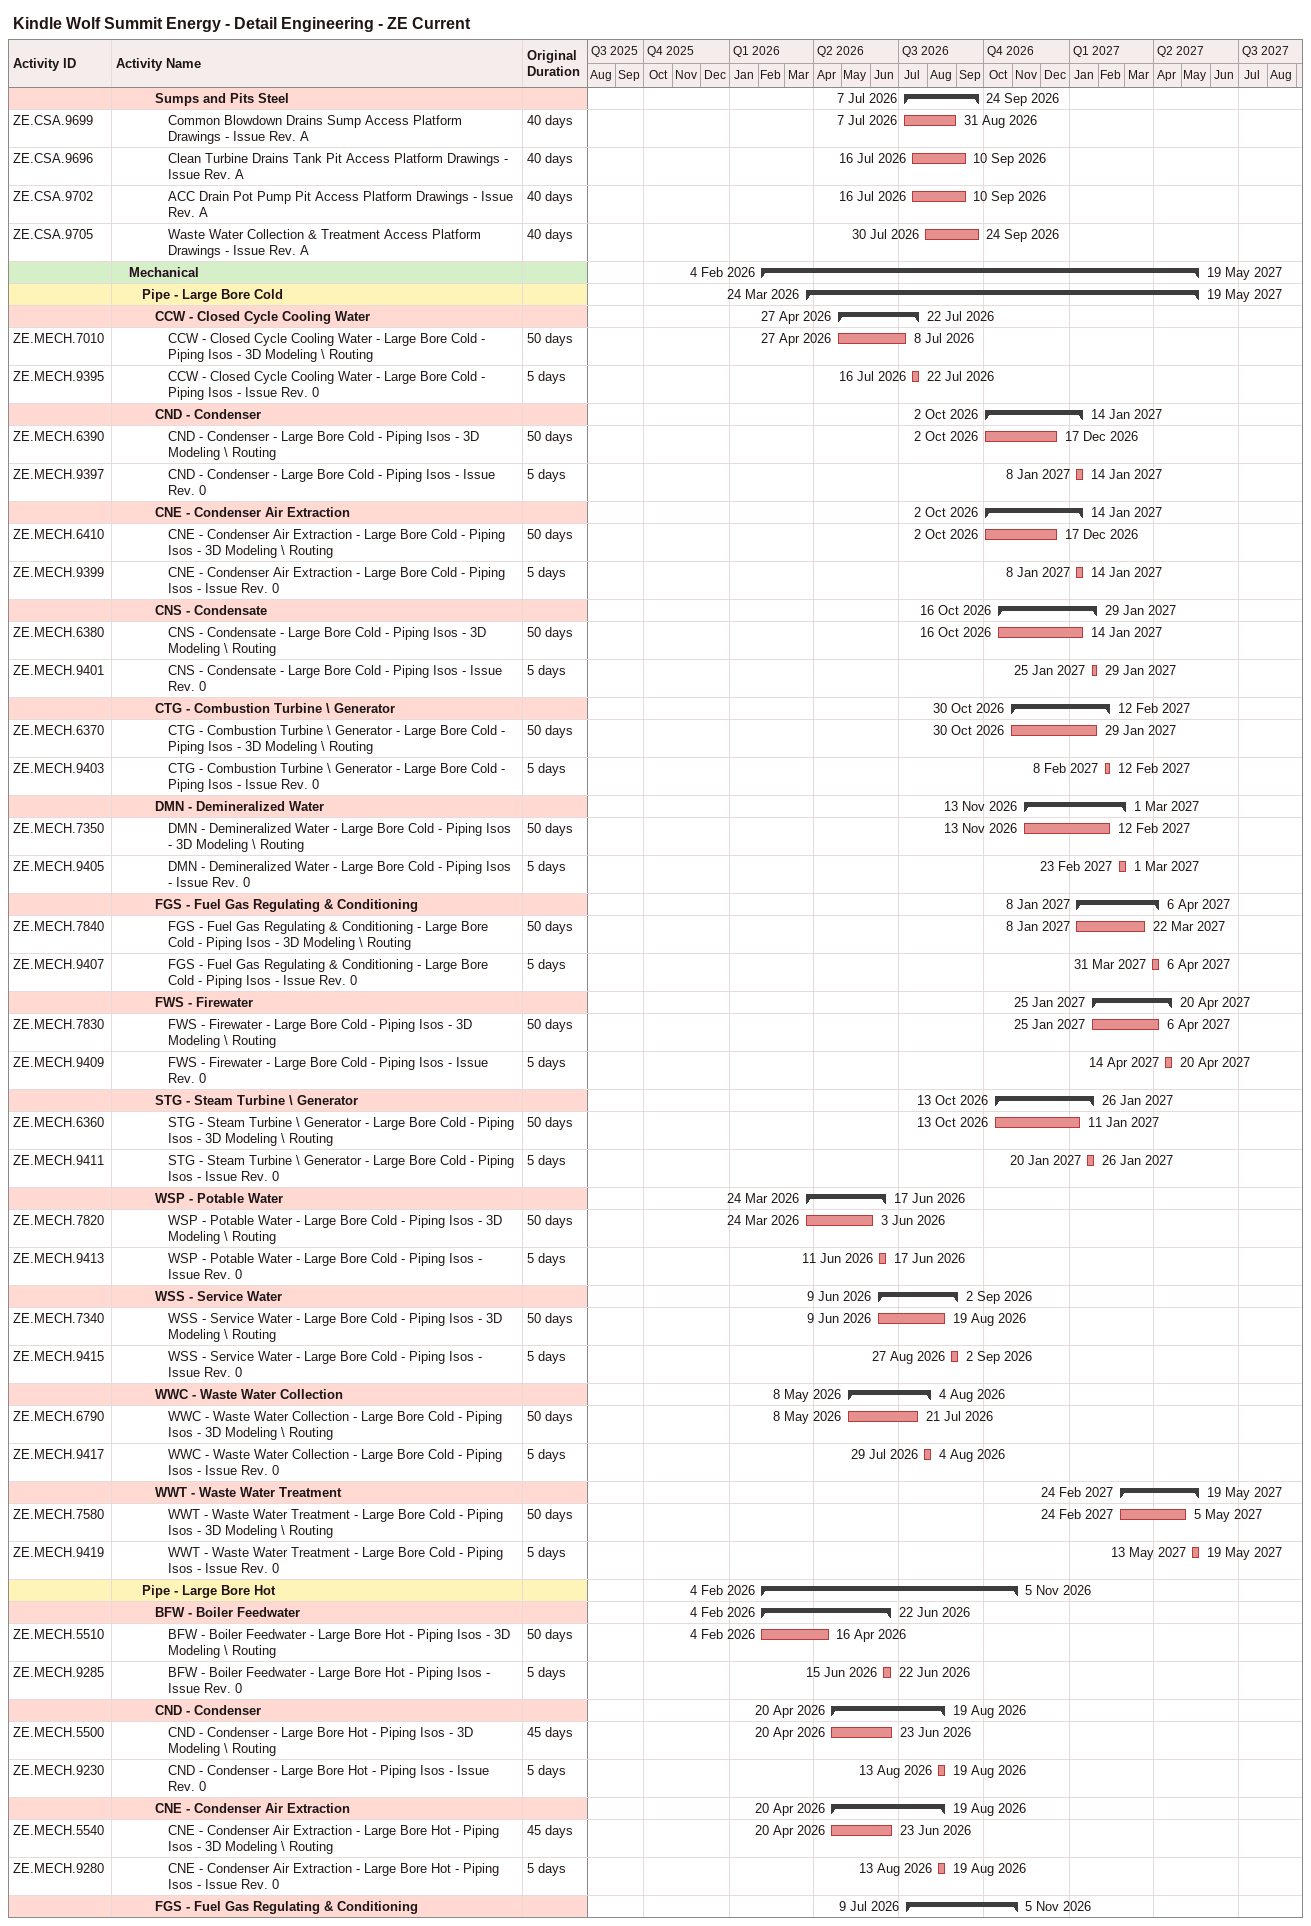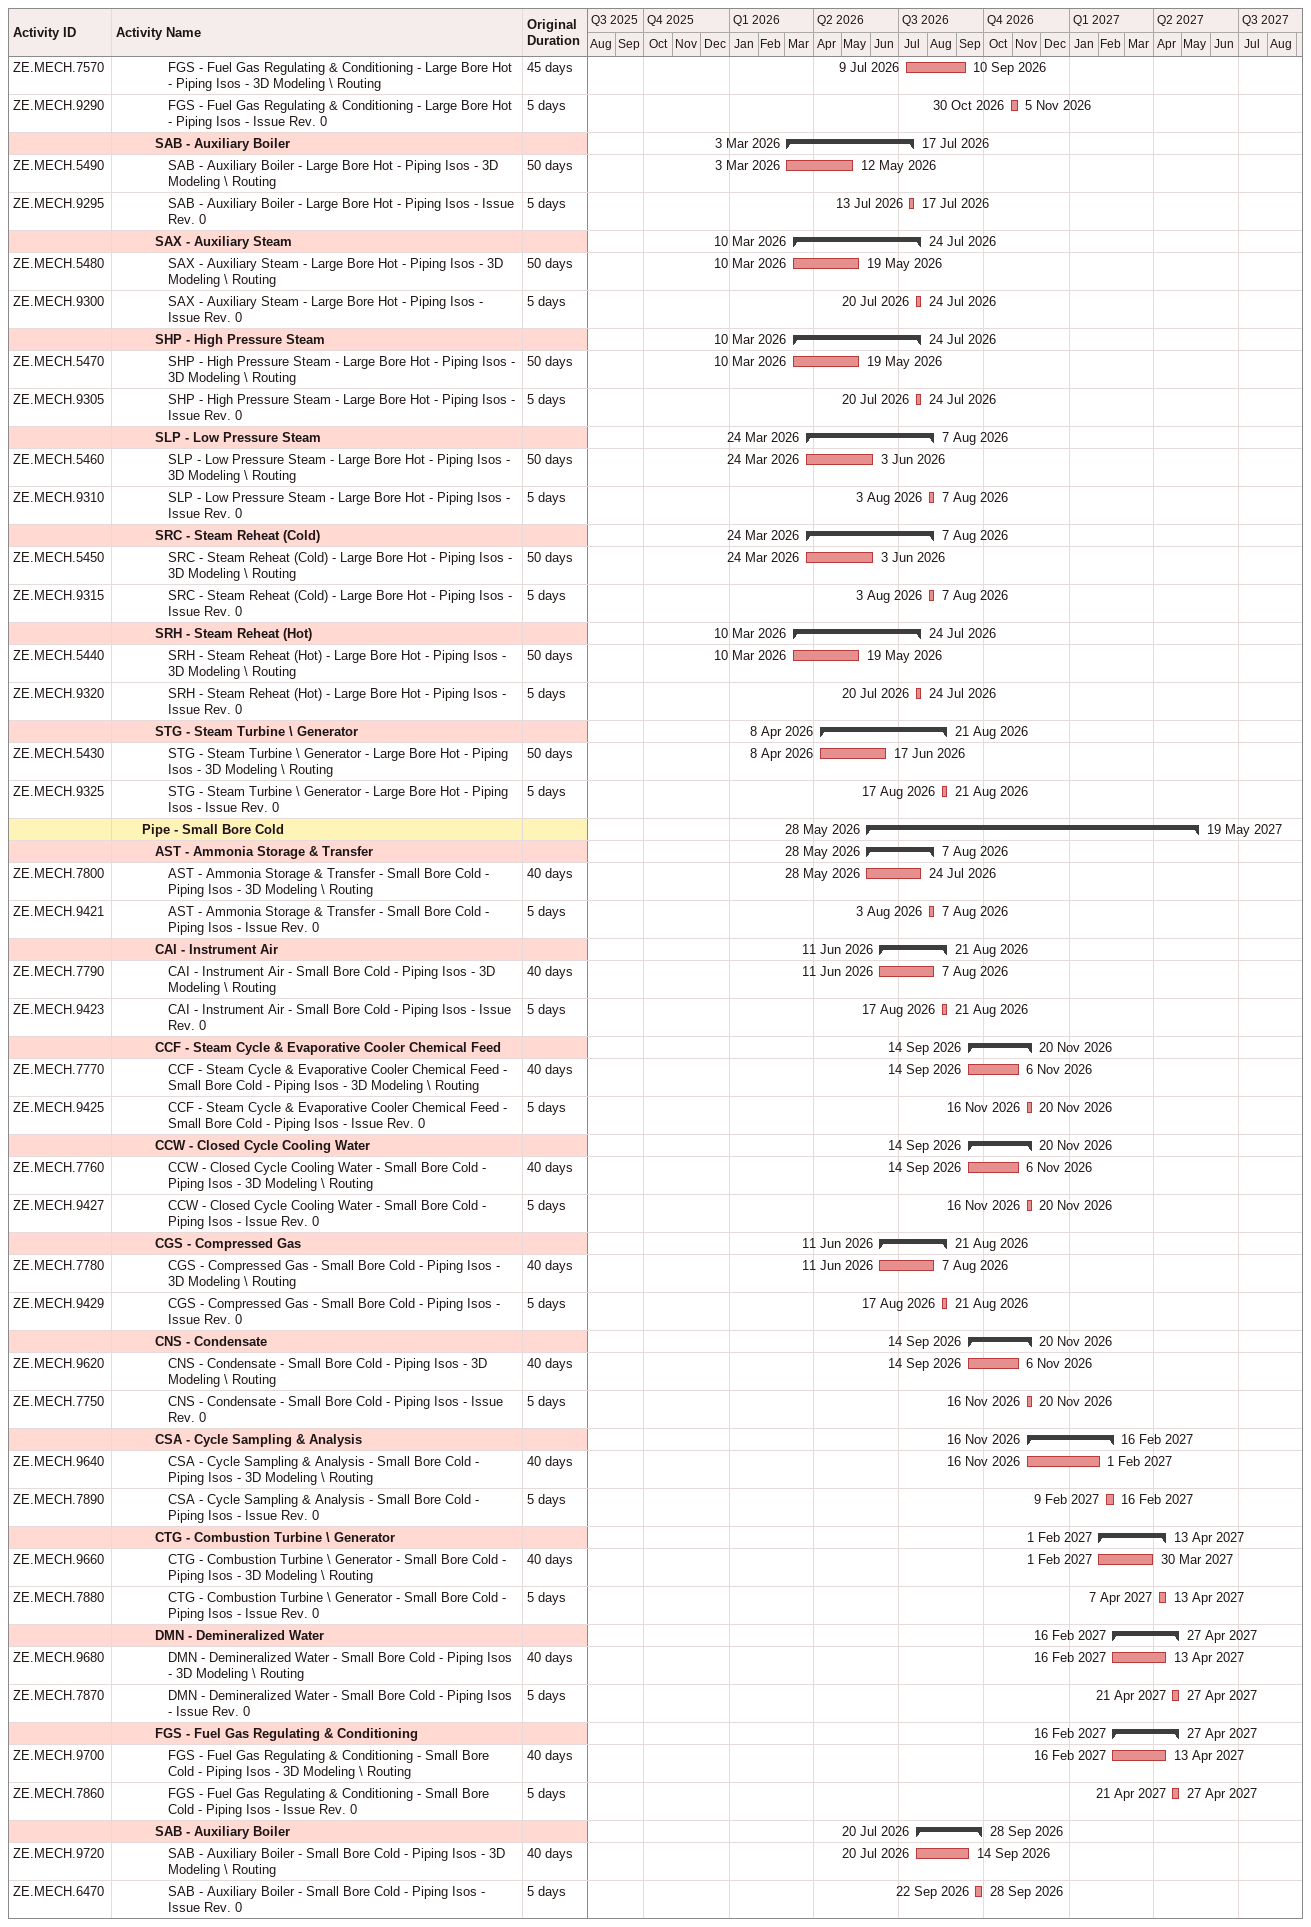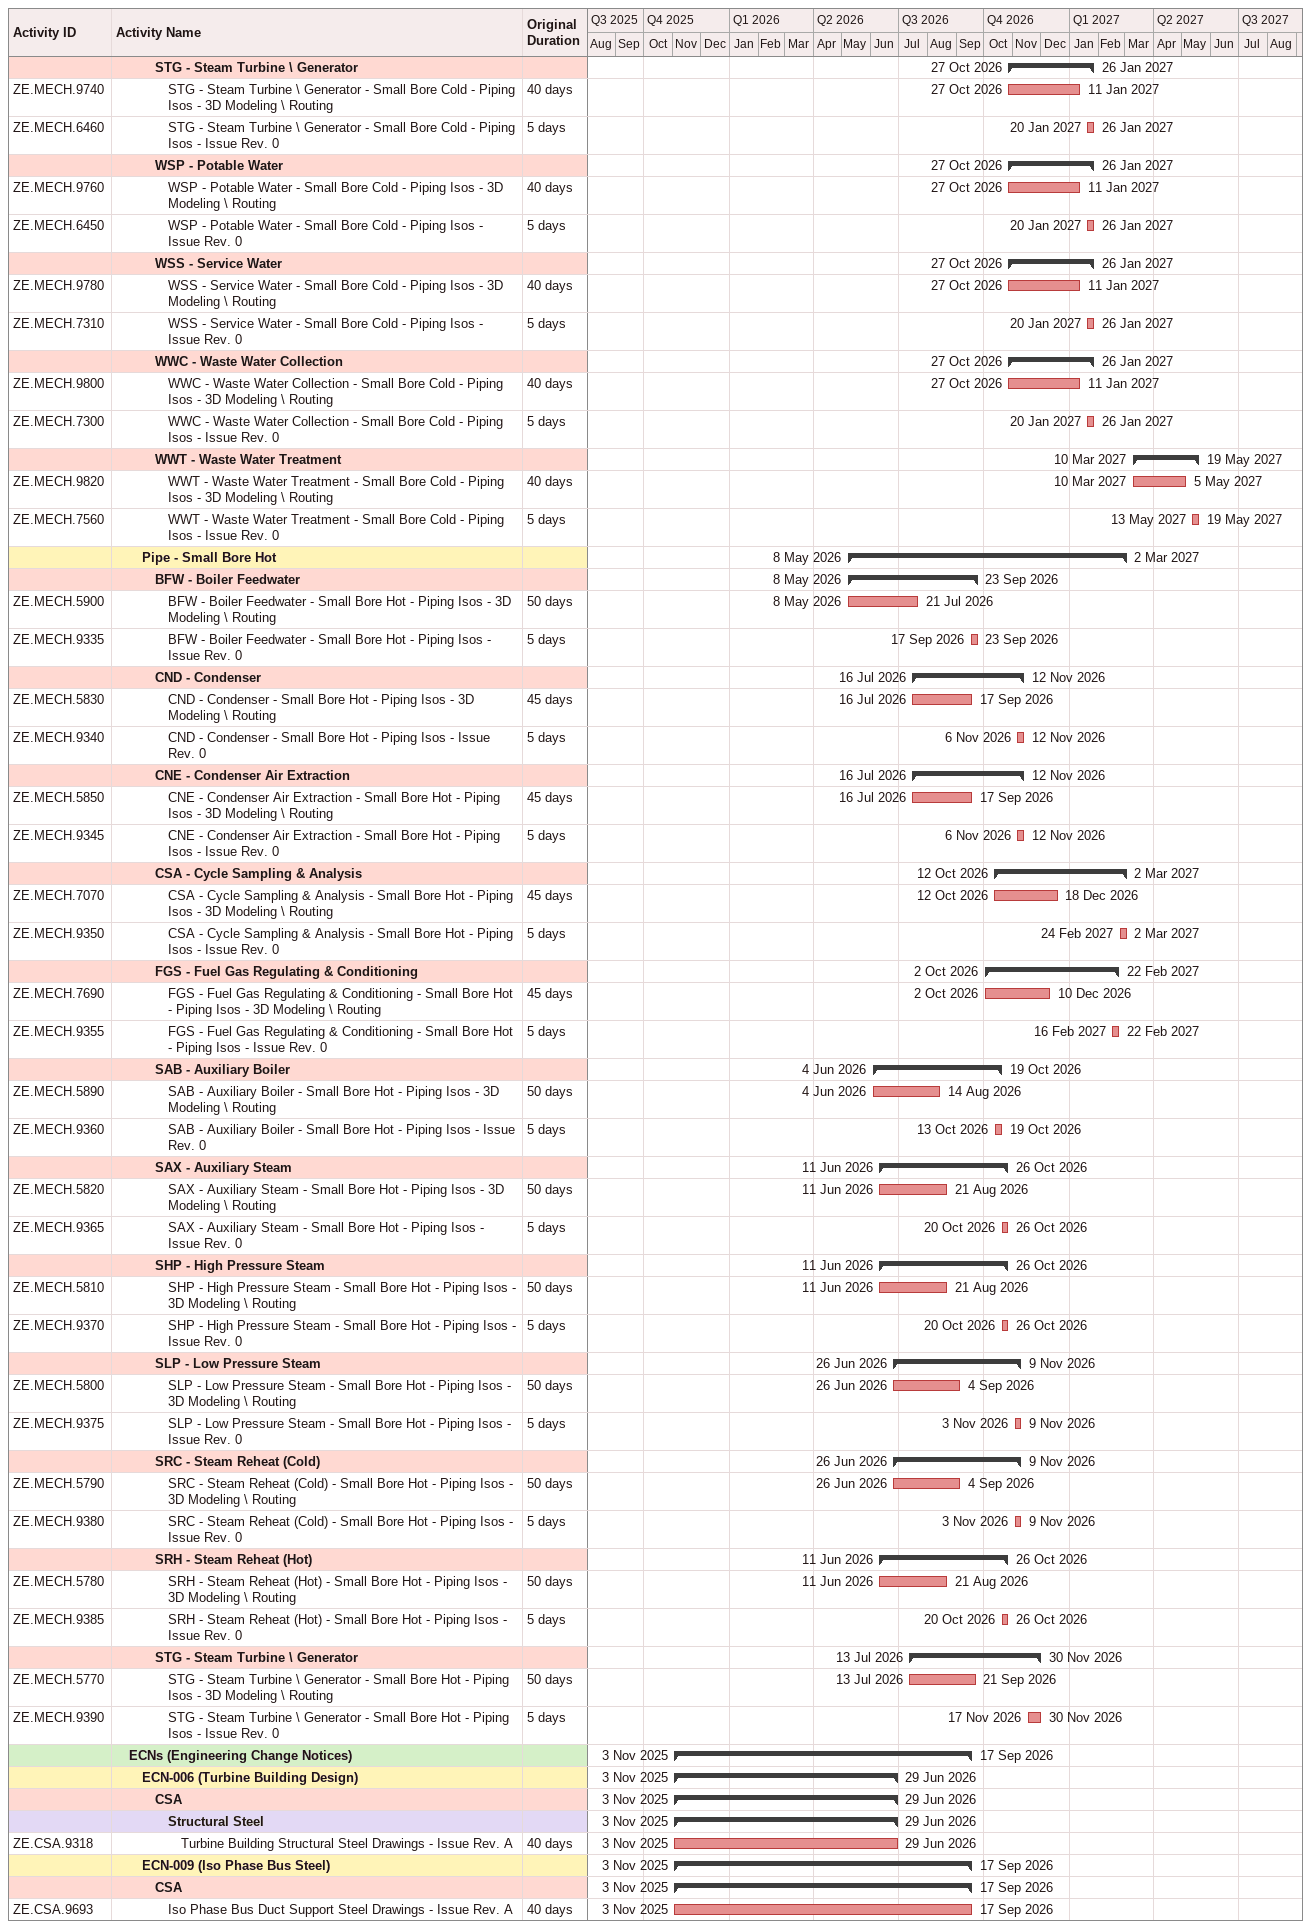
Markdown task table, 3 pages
Kindle Wolf Summit Energy - Detail Engineering - ZE Current

| ID | Level | Task | Original duration | Start | Finish |
|---|---|---|---|---|---|
|  | 4 | **Sumps and Pits Steel** |  | 2026-07-07 | 2026-09-24 |
| ZE.CSA.9699 | 5 | Common Blowdown Drains Sump Access Platform Drawings - Issue Rev. A | 40d | 2026-07-07 | 2026-08-31 |
| ZE.CSA.9696 | 5 | Clean Turbine Drains Tank Pit Access Platform Drawings - Issue Rev. A | 40d | 2026-07-16 | 2026-09-10 |
| ZE.CSA.9702 | 5 | ACC Drain Pot Pump Pit Access Platform Drawings - Issue Rev. A | 40d | 2026-07-16 | 2026-09-10 |
| ZE.CSA.9705 | 5 | Waste Water Collection & Treatment Access Platform Drawings - Issue Rev. A | 40d | 2026-07-30 | 2026-09-24 |
|  | 2 | **Mechanical** |  | 2026-02-04 | 2027-05-19 |
|  | 3 | **Pipe - Large Bore Cold** |  | 2026-03-24 | 2027-05-19 |
|  | 4 | **CCW - Closed Cycle Cooling Water** |  | 2026-04-27 | 2026-07-22 |
| ZE.MECH.7010 | 5 | CCW - Closed Cycle Cooling Water - Large Bore Cold - Piping Isos - 3D Modeling \ Routing | 50d | 2026-04-27 | 2026-07-08 |
| ZE.MECH.9395 | 5 | CCW - Closed Cycle Cooling Water - Large Bore Cold - Piping Isos - Issue Rev. 0 | 5d | 2026-07-16 | 2026-07-22 |
|  | 4 | **CND - Condenser** |  | 2026-10-02 | 2027-01-14 |
| ZE.MECH.6390 | 5 | CND - Condenser - Large Bore Cold - Piping Isos - 3D Modeling \ Routing | 50d | 2026-10-02 | 2026-12-17 |
| ZE.MECH.9397 | 5 | CND - Condenser - Large Bore Cold - Piping Isos - Issue Rev. 0 | 5d | 2027-01-08 | 2027-01-14 |
|  | 4 | **CNE - Condenser Air Extraction** |  | 2026-10-02 | 2027-01-14 |
| ZE.MECH.6410 | 5 | CNE - Condenser Air Extraction - Large Bore Cold - Piping Isos - 3D Modeling \ Routing | 50d | 2026-10-02 | 2026-12-17 |
| ZE.MECH.9399 | 5 | CNE - Condenser Air Extraction - Large Bore Cold - Piping Isos - Issue Rev. 0 | 5d | 2027-01-08 | 2027-01-14 |
|  | 4 | **CNS - Condensate** |  | 2026-10-16 | 2027-01-29 |
| ZE.MECH.6380 | 5 | CNS - Condensate - Large Bore Cold - Piping Isos - 3D Modeling \ Routing | 50d | 2026-10-16 | 2027-01-14 |
| ZE.MECH.9401 | 5 | CNS - Condensate - Large Bore Cold - Piping Isos - Issue Rev. 0 | 5d | 2027-01-25 | 2027-01-29 |
|  | 4 | **CTG - Combustion Turbine \ Generator** |  | 2026-10-30 | 2027-02-12 |
| ZE.MECH.6370 | 5 | CTG - Combustion Turbine \ Generator - Large Bore Cold - Piping Isos - 3D Modeling \ Routing | 50d | 2026-10-30 | 2027-01-29 |
| ZE.MECH.9403 | 5 | CTG - Combustion Turbine \ Generator - Large Bore Cold - Piping Isos - Issue Rev. 0 | 5d | 2027-02-08 | 2027-02-12 |
|  | 4 | **DMN - Demineralized Water** |  | 2026-11-13 | 2027-03-01 |
| ZE.MECH.7350 | 5 | DMN - Demineralized Water - Large Bore Cold - Piping Isos - 3D Modeling \ Routing | 50d | 2026-11-13 | 2027-02-12 |
| ZE.MECH.9405 | 5 | DMN - Demineralized Water - Large Bore Cold - Piping Isos - Issue Rev. 0 | 5d | 2027-02-23 | 2027-03-01 |
|  | 4 | **FGS - Fuel Gas Regulating & Conditioning** |  | 2027-01-08 | 2027-04-06 |
| ZE.MECH.7840 | 5 | FGS - Fuel Gas Regulating & Conditioning - Large Bore Cold - Piping Isos - 3D Modeling \ Routing | 50d | 2027-01-08 | 2027-03-22 |
| ZE.MECH.9407 | 5 | FGS - Fuel Gas Regulating & Conditioning - Large Bore Cold - Piping Isos - Issue Rev. 0 | 5d | 2027-03-31 | 2027-04-06 |
|  | 4 | **FWS - Firewater** |  | 2027-01-25 | 2027-04-20 |
| ZE.MECH.7830 | 5 | FWS - Firewater - Large Bore Cold - Piping Isos - 3D Modeling \ Routing | 50d | 2027-01-25 | 2027-04-06 |
| ZE.MECH.9409 | 5 | FWS - Firewater - Large Bore Cold - Piping Isos - Issue Rev. 0 | 5d | 2027-04-14 | 2027-04-20 |
|  | 4 | **STG - Steam Turbine \ Generator** |  | 2026-10-13 | 2027-01-26 |
| ZE.MECH.6360 | 5 | STG - Steam Turbine \ Generator - Large Bore Cold - Piping Isos - 3D Modeling \ Routing | 50d | 2026-10-13 | 2027-01-11 |
| ZE.MECH.9411 | 5 | STG - Steam Turbine \ Generator - Large Bore Cold - Piping Isos - Issue Rev. 0 | 5d | 2027-01-20 | 2027-01-26 |
|  | 4 | **WSP - Potable Water** |  | 2026-03-24 | 2026-06-17 |
| ZE.MECH.7820 | 5 | WSP - Potable Water - Large Bore Cold - Piping Isos - 3D Modeling \ Routing | 50d | 2026-03-24 | 2026-06-03 |
| ZE.MECH.9413 | 5 | WSP - Potable Water - Large Bore Cold - Piping Isos - Issue Rev. 0 | 5d | 2026-06-11 | 2026-06-17 |
|  | 4 | **WSS - Service Water** |  | 2026-06-09 | 2026-09-02 |
| ZE.MECH.7340 | 5 | WSS - Service Water - Large Bore Cold - Piping Isos - 3D Modeling \ Routing | 50d | 2026-06-09 | 2026-08-19 |
| ZE.MECH.9415 | 5 | WSS - Service Water - Large Bore Cold - Piping Isos - Issue Rev. 0 | 5d | 2026-08-27 | 2026-09-02 |
|  | 4 | **WWC - Waste Water Collection** |  | 2026-05-08 | 2026-08-04 |
| ZE.MECH.6790 | 5 | WWC - Waste Water Collection - Large Bore Cold - Piping Isos - 3D Modeling \ Routing | 50d | 2026-05-08 | 2026-07-21 |
| ZE.MECH.9417 | 5 | WWC - Waste Water Collection - Large Bore Cold - Piping Isos - Issue Rev. 0 | 5d | 2026-07-29 | 2026-08-04 |
|  | 4 | **WWT - Waste Water Treatment** |  | 2027-02-24 | 2027-05-19 |
| ZE.MECH.7580 | 5 | WWT - Waste Water Treatment - Large Bore Cold - Piping Isos - 3D Modeling \ Routing | 50d | 2027-02-24 | 2027-05-05 |
| ZE.MECH.9419 | 5 | WWT - Waste Water Treatment - Large Bore Cold - Piping Isos - Issue Rev. 0 | 5d | 2027-05-13 | 2027-05-19 |
|  | 3 | **Pipe - Large Bore Hot** |  | 2026-02-04 | 2026-11-05 |
|  | 4 | **BFW - Boiler Feedwater** |  | 2026-02-04 | 2026-06-22 |
| ZE.MECH.5510 | 5 | BFW - Boiler Feedwater - Large Bore Hot - Piping Isos - 3D Modeling \ Routing | 50d | 2026-02-04 | 2026-04-16 |
| ZE.MECH.9285 | 5 | BFW - Boiler Feedwater - Large Bore Hot - Piping Isos - Issue Rev. 0 | 5d | 2026-06-15 | 2026-06-22 |
|  | 4 | **CND - Condenser** |  | 2026-04-20 | 2026-08-19 |
| ZE.MECH.5500 | 5 | CND - Condenser - Large Bore Hot - Piping Isos - 3D Modeling \ Routing | 45d | 2026-04-20 | 2026-06-23 |
| ZE.MECH.9230 | 5 | CND - Condenser - Large Bore Hot - Piping Isos - Issue Rev. 0 | 5d | 2026-08-13 | 2026-08-19 |
|  | 4 | **CNE - Condenser Air Extraction** |  | 2026-04-20 | 2026-08-19 |
| ZE.MECH.5540 | 5 | CNE - Condenser Air Extraction - Large Bore Hot - Piping Isos - 3D Modeling \ Routing | 45d | 2026-04-20 | 2026-06-23 |
| ZE.MECH.9280 | 5 | CNE - Condenser Air Extraction - Large Bore Hot - Piping Isos - Issue Rev. 0 | 5d | 2026-08-13 | 2026-08-19 |
|  | 4 | **FGS - Fuel Gas Regulating & Conditioning** |  | 2026-07-09 | 2026-11-05 |
| ZE.MECH.7570 | 5 | FGS - Fuel Gas Regulating & Conditioning - Large Bore Hot - Piping Isos - 3D Modeling \ Routing | 45d | 2026-07-09 | 2026-09-10 |
| ZE.MECH.9290 | 5 | FGS - Fuel Gas Regulating & Conditioning - Large Bore Hot - Piping Isos - Issue Rev. 0 | 5d | 2026-10-30 | 2026-11-05 |
|  | 4 | **SAB - Auxiliary Boiler** |  | 2026-03-03 | 2026-07-17 |
| ZE.MECH.5490 | 5 | SAB - Auxiliary Boiler - Large Bore Hot - Piping Isos - 3D Modeling \ Routing | 50d | 2026-03-03 | 2026-05-12 |
| ZE.MECH.9295 | 5 | SAB - Auxiliary Boiler - Large Bore Hot - Piping Isos - Issue Rev. 0 | 5d | 2026-07-13 | 2026-07-17 |
|  | 4 | **SAX - Auxiliary Steam** |  | 2026-03-10 | 2026-07-24 |
| ZE.MECH.5480 | 5 | SAX - Auxiliary Steam - Large Bore Hot - Piping Isos - 3D Modeling \ Routing | 50d | 2026-03-10 | 2026-05-19 |
| ZE.MECH.9300 | 5 | SAX - Auxiliary Steam - Large Bore Hot - Piping Isos - Issue Rev. 0 | 5d | 2026-07-20 | 2026-07-24 |
|  | 4 | **SHP - High Pressure Steam** |  | 2026-03-10 | 2026-07-24 |
| ZE.MECH.5470 | 5 | SHP - High Pressure Steam - Large Bore Hot - Piping Isos - 3D Modeling \ Routing | 50d | 2026-03-10 | 2026-05-19 |
| ZE.MECH.9305 | 5 | SHP - High Pressure Steam - Large Bore Hot - Piping Isos - Issue Rev. 0 | 5d | 2026-07-20 | 2026-07-24 |
|  | 4 | **SLP - Low Pressure Steam** |  | 2026-03-24 | 2026-08-07 |
| ZE.MECH.5460 | 5 | SLP - Low Pressure Steam - Large Bore Hot - Piping Isos - 3D Modeling \ Routing | 50d | 2026-03-24 | 2026-06-03 |
| ZE.MECH.9310 | 5 | SLP - Low Pressure Steam - Large Bore Hot - Piping Isos - Issue Rev. 0 | 5d | 2026-08-03 | 2026-08-07 |
|  | 4 | **SRC - Steam Reheat (Cold)** |  | 2026-03-24 | 2026-08-07 |
| ZE.MECH.5450 | 5 | SRC - Steam Reheat (Cold) - Large Bore Hot - Piping Isos - 3D Modeling \ Routing | 50d | 2026-03-24 | 2026-06-03 |
| ZE.MECH.9315 | 5 | SRC - Steam Reheat (Cold) - Large Bore Hot - Piping Isos - Issue Rev. 0 | 5d | 2026-08-03 | 2026-08-07 |
|  | 4 | **SRH - Steam Reheat (Hot)** |  | 2026-03-10 | 2026-07-24 |
| ZE.MECH.5440 | 5 | SRH - Steam Reheat (Hot) - Large Bore Hot - Piping Isos - 3D Modeling \ Routing | 50d | 2026-03-10 | 2026-05-19 |
| ZE.MECH.9320 | 5 | SRH - Steam Reheat (Hot) - Large Bore Hot - Piping Isos - Issue Rev. 0 | 5d | 2026-07-20 | 2026-07-24 |
|  | 4 | **STG - Steam Turbine \ Generator** |  | 2026-04-08 | 2026-08-21 |
| ZE.MECH.5430 | 5 | STG - Steam Turbine \ Generator - Large Bore Hot - Piping Isos - 3D Modeling \ Routing | 50d | 2026-04-08 | 2026-06-17 |
| ZE.MECH.9325 | 5 | STG - Steam Turbine \ Generator - Large Bore Hot - Piping Isos - Issue Rev. 0 | 5d | 2026-08-17 | 2026-08-21 |
|  | 3 | **Pipe - Small Bore Cold** |  | 2026-05-28 | 2027-05-19 |
|  | 4 | **AST - Ammonia Storage & Transfer** |  | 2026-05-28 | 2026-08-07 |
| ZE.MECH.7800 | 5 | AST - Ammonia Storage & Transfer - Small Bore Cold - Piping Isos - 3D Modeling \ Routing | 40d | 2026-05-28 | 2026-07-24 |
| ZE.MECH.9421 | 5 | AST - Ammonia Storage & Transfer - Small Bore Cold - Piping Isos - Issue Rev. 0 | 5d | 2026-08-03 | 2026-08-07 |
|  | 4 | **CAI - Instrument Air** |  | 2026-06-11 | 2026-08-21 |
| ZE.MECH.7790 | 5 | CAI - Instrument Air - Small Bore Cold - Piping Isos - 3D Modeling \ Routing | 40d | 2026-06-11 | 2026-08-07 |
| ZE.MECH.9423 | 5 | CAI - Instrument Air - Small Bore Cold - Piping Isos - Issue Rev. 0 | 5d | 2026-08-17 | 2026-08-21 |
|  | 4 | **CCF - Steam Cycle & Evaporative Cooler Chemical Feed** |  | 2026-09-14 | 2026-11-20 |
| ZE.MECH.7770 | 5 | CCF - Steam Cycle & Evaporative Cooler Chemical Feed - Small Bore Cold - Piping Isos - 3D Modeling \ Routing | 40d | 2026-09-14 | 2026-11-06 |
| ZE.MECH.9425 | 5 | CCF - Steam Cycle & Evaporative Cooler Chemical Feed - Small Bore Cold - Piping Isos - Issue Rev. 0 | 5d | 2026-11-16 | 2026-11-20 |
|  | 4 | **CCW - Closed Cycle Cooling Water** |  | 2026-09-14 | 2026-11-20 |
| ZE.MECH.7760 | 5 | CCW - Closed Cycle Cooling Water - Small Bore Cold - Piping Isos - 3D Modeling \ Routing | 40d | 2026-09-14 | 2026-11-06 |
| ZE.MECH.9427 | 5 | CCW - Closed Cycle Cooling Water - Small Bore Cold - Piping Isos - Issue Rev. 0 | 5d | 2026-11-16 | 2026-11-20 |
|  | 4 | **CGS - Compressed Gas** |  | 2026-06-11 | 2026-08-21 |
| ZE.MECH.7780 | 5 | CGS - Compressed Gas - Small Bore Cold - Piping Isos - 3D Modeling \ Routing | 40d | 2026-06-11 | 2026-08-07 |
| ZE.MECH.9429 | 5 | CGS - Compressed Gas - Small Bore Cold - Piping Isos - Issue Rev. 0 | 5d | 2026-08-17 | 2026-08-21 |
|  | 4 | **CNS - Condensate** |  | 2026-09-14 | 2026-11-20 |
| ZE.MECH.9620 | 5 | CNS - Condensate - Small Bore Cold - Piping Isos - 3D Modeling \ Routing | 40d | 2026-09-14 | 2026-11-06 |
| ZE.MECH.7750 | 5 | CNS - Condensate - Small Bore Cold - Piping Isos - Issue Rev. 0 | 5d | 2026-11-16 | 2026-11-20 |
|  | 4 | **CSA - Cycle Sampling & Analysis** |  | 2026-11-16 | 2027-02-16 |
| ZE.MECH.9640 | 5 | CSA - Cycle Sampling & Analysis - Small Bore Cold - Piping Isos - 3D Modeling \ Routing | 40d | 2026-11-16 | 2027-02-01 |
| ZE.MECH.7890 | 5 | CSA - Cycle Sampling & Analysis - Small Bore Cold - Piping Isos - Issue Rev. 0 | 5d | 2027-02-09 | 2027-02-16 |
|  | 4 | **CTG - Combustion Turbine \ Generator** |  | 2027-02-01 | 2027-04-13 |
| ZE.MECH.9660 | 5 | CTG - Combustion Turbine \ Generator - Small Bore Cold - Piping Isos - 3D Modeling \ Routing | 40d | 2027-02-01 | 2027-03-30 |
| ZE.MECH.7880 | 5 | CTG - Combustion Turbine \ Generator - Small Bore Cold - Piping Isos - Issue Rev. 0 | 5d | 2027-04-07 | 2027-04-13 |
|  | 4 | **DMN - Demineralized Water** |  | 2027-02-16 | 2027-04-27 |
| ZE.MECH.9680 | 5 | DMN - Demineralized Water - Small Bore Cold - Piping Isos - 3D Modeling \ Routing | 40d | 2027-02-16 | 2027-04-13 |
| ZE.MECH.7870 | 5 | DMN - Demineralized Water - Small Bore Cold - Piping Isos - Issue Rev. 0 | 5d | 2027-04-21 | 2027-04-27 |
|  | 4 | **FGS - Fuel Gas Regulating & Conditioning** |  | 2027-02-16 | 2027-04-27 |
| ZE.MECH.9700 | 5 | FGS - Fuel Gas Regulating & Conditioning - Small Bore Cold - Piping Isos - 3D Modeling \ Routing | 40d | 2027-02-16 | 2027-04-13 |
| ZE.MECH.7860 | 5 | FGS - Fuel Gas Regulating & Conditioning - Small Bore Cold - Piping Isos - Issue Rev. 0 | 5d | 2027-04-21 | 2027-04-27 |
|  | 4 | **SAB - Auxiliary Boiler** |  | 2026-07-20 | 2026-09-28 |
| ZE.MECH.9720 | 5 | SAB - Auxiliary Boiler - Small Bore Cold - Piping Isos - 3D Modeling \ Routing | 40d | 2026-07-20 | 2026-09-14 |
| ZE.MECH.6470 | 5 | SAB - Auxiliary Boiler - Small Bore Cold - Piping Isos - Issue Rev. 0 | 5d | 2026-09-22 | 2026-09-28 |
|  | 4 | **STG - Steam Turbine \ Generator** |  | 2026-10-27 | 2027-01-26 |
| ZE.MECH.9740 | 5 | STG - Steam Turbine \ Generator - Small Bore Cold - Piping Isos - 3D Modeling \ Routing | 40d | 2026-10-27 | 2027-01-11 |
| ZE.MECH.6460 | 5 | STG - Steam Turbine \ Generator - Small Bore Cold - Piping Isos - Issue Rev. 0 | 5d | 2027-01-20 | 2027-01-26 |
|  | 4 | **WSP - Potable Water** |  | 2026-10-27 | 2027-01-26 |
| ZE.MECH.9760 | 5 | WSP - Potable Water - Small Bore Cold - Piping Isos - 3D Modeling \ Routing | 40d | 2026-10-27 | 2027-01-11 |
| ZE.MECH.6450 | 5 | WSP - Potable Water - Small Bore Cold - Piping Isos - Issue Rev. 0 | 5d | 2027-01-20 | 2027-01-26 |
|  | 4 | **WSS - Service Water** |  | 2026-10-27 | 2027-01-26 |
| ZE.MECH.9780 | 5 | WSS - Service Water - Small Bore Cold - Piping Isos - 3D Modeling \ Routing | 40d | 2026-10-27 | 2027-01-11 |
| ZE.MECH.7310 | 5 | WSS - Service Water - Small Bore Cold - Piping Isos - Issue Rev. 0 | 5d | 2027-01-20 | 2027-01-26 |
|  | 4 | **WWC - Waste Water Collection** |  | 2026-10-27 | 2027-01-26 |
| ZE.MECH.9800 | 5 | WWC - Waste Water Collection - Small Bore Cold - Piping Isos - 3D Modeling \ Routing | 40d | 2026-10-27 | 2027-01-11 |
| ZE.MECH.7300 | 5 | WWC - Waste Water Collection - Small Bore Cold - Piping Isos - Issue Rev. 0 | 5d | 2027-01-20 | 2027-01-26 |
|  | 4 | **WWT - Waste Water Treatment** |  | 2027-03-10 | 2027-05-19 |
| ZE.MECH.9820 | 5 | WWT - Waste Water Treatment - Small Bore Cold - Piping Isos - 3D Modeling \ Routing | 40d | 2027-03-10 | 2027-05-05 |
| ZE.MECH.7560 | 5 | WWT - Waste Water Treatment - Small Bore Cold - Piping Isos - Issue Rev. 0 | 5d | 2027-05-13 | 2027-05-19 |
|  | 3 | **Pipe - Small Bore Hot** |  | 2026-05-08 | 2027-03-02 |
|  | 4 | **BFW - Boiler Feedwater** |  | 2026-05-08 | 2026-09-23 |
| ZE.MECH.5900 | 5 | BFW - Boiler Feedwater - Small Bore Hot - Piping Isos - 3D Modeling \ Routing | 50d | 2026-05-08 | 2026-07-21 |
| ZE.MECH.9335 | 5 | BFW - Boiler Feedwater - Small Bore Hot - Piping Isos - Issue Rev. 0 | 5d | 2026-09-17 | 2026-09-23 |
|  | 4 | **CND - Condenser** |  | 2026-07-16 | 2026-11-12 |
| ZE.MECH.5830 | 5 | CND - Condenser - Small Bore Hot - Piping Isos - 3D Modeling \ Routing | 45d | 2026-07-16 | 2026-09-17 |
| ZE.MECH.9340 | 5 | CND - Condenser - Small Bore Hot - Piping Isos - Issue Rev. 0 | 5d | 2026-11-06 | 2026-11-12 |
|  | 4 | **CNE - Condenser Air Extraction** |  | 2026-07-16 | 2026-11-12 |
| ZE.MECH.5850 | 5 | CNE - Condenser Air Extraction - Small Bore Hot - Piping Isos - 3D Modeling \ Routing | 45d | 2026-07-16 | 2026-09-17 |
| ZE.MECH.9345 | 5 | CNE - Condenser Air Extraction - Small Bore Hot - Piping Isos - Issue Rev. 0 | 5d | 2026-11-06 | 2026-11-12 |
|  | 4 | **CSA - Cycle Sampling & Analysis** |  | 2026-10-12 | 2027-03-02 |
| ZE.MECH.7070 | 5 | CSA - Cycle Sampling & Analysis - Small Bore Hot - Piping Isos - 3D Modeling \ Routing | 45d | 2026-10-12 | 2026-12-18 |
| ZE.MECH.9350 | 5 | CSA - Cycle Sampling & Analysis - Small Bore Hot - Piping Isos - Issue Rev. 0 | 5d | 2027-02-24 | 2027-03-02 |
|  | 4 | **FGS - Fuel Gas Regulating & Conditioning** |  | 2026-10-02 | 2027-02-22 |
| ZE.MECH.7690 | 5 | FGS - Fuel Gas Regulating & Conditioning - Small Bore Hot - Piping Isos - 3D Modeling \ Routing | 45d | 2026-10-02 | 2026-12-10 |
| ZE.MECH.9355 | 5 | FGS - Fuel Gas Regulating & Conditioning - Small Bore Hot - Piping Isos - Issue Rev. 0 | 5d | 2027-02-16 | 2027-02-22 |
|  | 4 | **SAB - Auxiliary Boiler** |  | 2026-06-04 | 2026-10-19 |
| ZE.MECH.5890 | 5 | SAB - Auxiliary Boiler - Small Bore Hot - Piping Isos - 3D Modeling \ Routing | 50d | 2026-06-04 | 2026-08-14 |
| ZE.MECH.9360 | 5 | SAB - Auxiliary Boiler - Small Bore Hot - Piping Isos - Issue Rev. 0 | 5d | 2026-10-13 | 2026-10-19 |
|  | 4 | **SAX - Auxiliary Steam** |  | 2026-06-11 | 2026-10-26 |
| ZE.MECH.5820 | 5 | SAX - Auxiliary Steam - Small Bore Hot - Piping Isos - 3D Modeling \ Routing | 50d | 2026-06-11 | 2026-08-21 |
| ZE.MECH.9365 | 5 | SAX - Auxiliary Steam - Small Bore Hot - Piping Isos - Issue Rev. 0 | 5d | 2026-10-20 | 2026-10-26 |
|  | 4 | **SHP - High Pressure Steam** |  | 2026-06-11 | 2026-10-26 |
| ZE.MECH.5810 | 5 | SHP - High Pressure Steam - Small Bore Hot - Piping Isos - 3D Modeling \ Routing | 50d | 2026-06-11 | 2026-08-21 |
| ZE.MECH.9370 | 5 | SHP - High Pressure Steam - Small Bore Hot - Piping Isos - Issue Rev. 0 | 5d | 2026-10-20 | 2026-10-26 |
|  | 4 | **SLP - Low Pressure Steam** |  | 2026-06-26 | 2026-11-09 |
| ZE.MECH.5800 | 5 | SLP - Low Pressure Steam - Small Bore Hot - Piping Isos - 3D Modeling \ Routing | 50d | 2026-06-26 | 2026-09-04 |
| ZE.MECH.9375 | 5 | SLP - Low Pressure Steam - Small Bore Hot - Piping Isos - Issue Rev. 0 | 5d | 2026-11-03 | 2026-11-09 |
|  | 4 | **SRC - Steam Reheat (Cold)** |  | 2026-06-26 | 2026-11-09 |
| ZE.MECH.5790 | 5 | SRC - Steam Reheat (Cold) - Small Bore Hot - Piping Isos - 3D Modeling \ Routing | 50d | 2026-06-26 | 2026-09-04 |
| ZE.MECH.9380 | 5 | SRC - Steam Reheat (Cold) - Small Bore Hot - Piping Isos - Issue Rev. 0 | 5d | 2026-11-03 | 2026-11-09 |
|  | 4 | **SRH - Steam Reheat (Hot)** |  | 2026-06-11 | 2026-10-26 |
| ZE.MECH.5780 | 5 | SRH - Steam Reheat (Hot) - Small Bore Hot - Piping Isos - 3D Modeling \ Routing | 50d | 2026-06-11 | 2026-08-21 |
| ZE.MECH.9385 | 5 | SRH - Steam Reheat (Hot) - Small Bore Hot - Piping Isos - Issue Rev. 0 | 5d | 2026-10-20 | 2026-10-26 |
|  | 4 | **STG - Steam Turbine \ Generator** |  | 2026-07-13 | 2026-11-30 |
| ZE.MECH.5770 | 5 | STG - Steam Turbine \ Generator - Small Bore Hot - Piping Isos - 3D Modeling \ Routing | 50d | 2026-07-13 | 2026-09-21 |
| ZE.MECH.9390 | 5 | STG - Steam Turbine \ Generator - Small Bore Hot - Piping Isos - Issue Rev. 0 | 5d | 2026-11-17 | 2026-11-30 |
|  | 2 | **ECNs (Engineering Change Notices)** |  | 2025-11-03 | 2026-09-17 |
|  | 3 | **ECN-006 (Turbine Building Design)** |  | 2025-11-03 | 2026-06-29 |
|  | 4 | **CSA** |  | 2025-11-03 | 2026-06-29 |
|  | 5 | **Structural Steel** |  | 2025-11-03 | 2026-06-29 |
| ZE.CSA.9318 | 6 | Turbine Building Structural Steel Drawings - Issue Rev. A | 40d | 2025-11-03 | 2026-06-29 |
|  | 3 | **ECN-009 (Iso Phase Bus Steel)** |  | 2025-11-03 | 2026-09-17 |
|  | 4 | **CSA** |  | 2025-11-03 | 2026-09-17 |
| ZE.CSA.9693 | 5 | Iso Phase Bus Duct Support Steel Drawings - Issue Rev. A | 40d | 2025-11-03 | 2026-09-17 |
